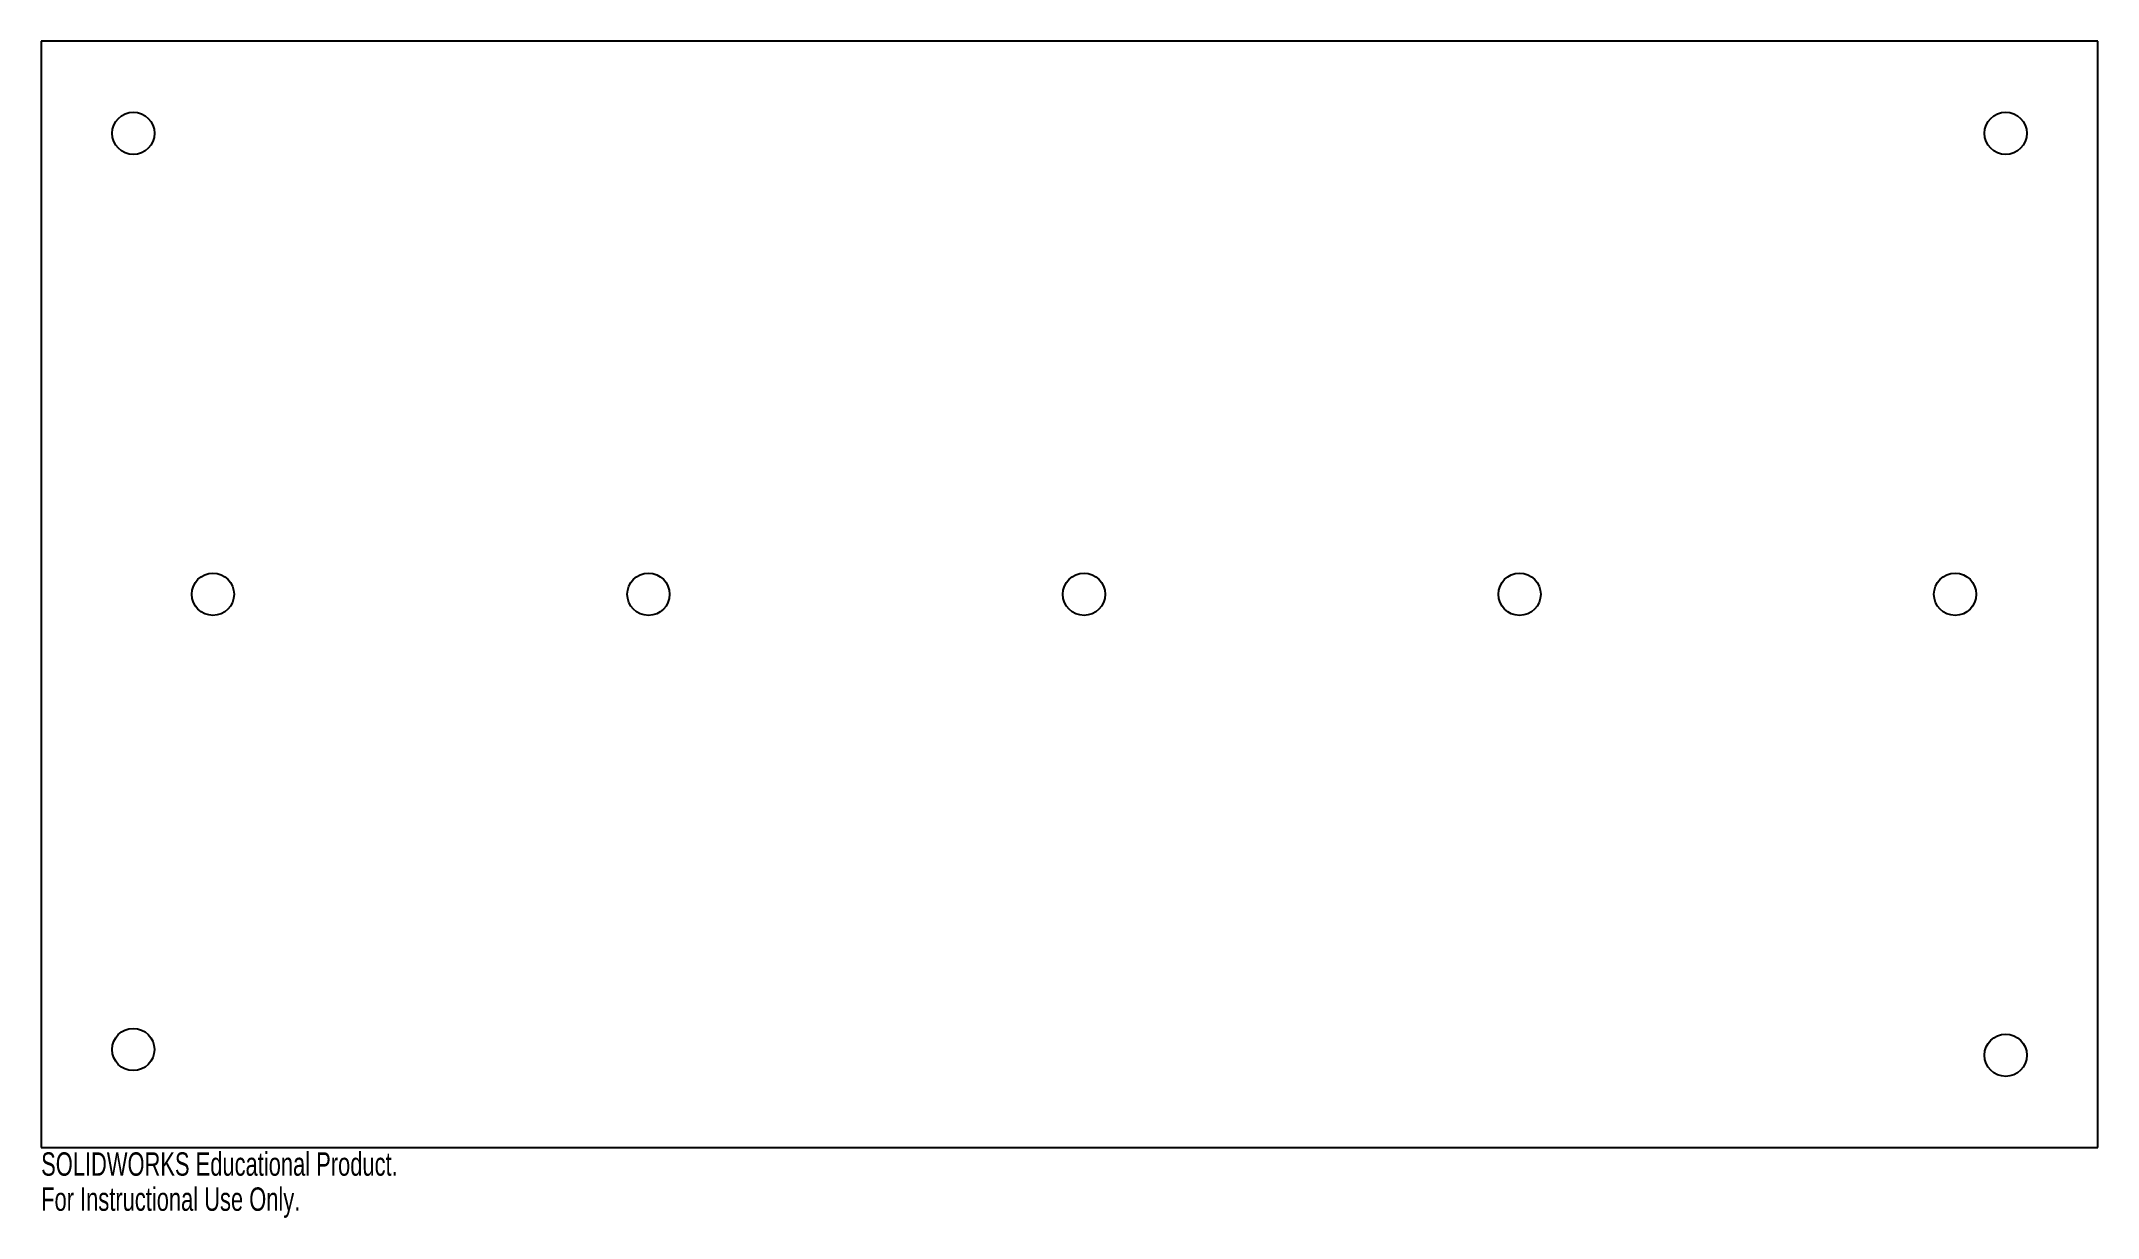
# Model space of a CAD drawing. Header units: millimetres. Extents: x 0 to 425, y -243 to 0.
import ezdxf

# ---------------------------------------------------------------- set-up
doc = ezdxf.new("R2010")
doc.units = ezdxf.units.MM
doc.styles.add('SLDTEXTSTYLE0', font='TXT', dxfattribs={"width": 0.7})

msp = doc.modelspace()

# ---------------------------------------------------------------- linework, layer by layer
at = {"color": 7, "linetype": 'Continuous', "lineweight": 25}
for p, q in [((0, 0), (0, -228.6)), ((425, 0), (0, 0)), ((425, -228.6), (425, 0)), ((0, -228.6), (425, -228.6))]:
    msp.add_line(p, q, dxfattribs=at)
for centre in [(19.05, -19.05), (405.95, -19.05), (35.5, -114.3), (125.5, -114.3), (215.5, -114.3), (305.5, -114.3), (395.5, -114.3), (19.03, -208.37), (405.95, -209.55)]:
    msp.add_circle(centre, 4.37, dxfattribs=at)

# ---------------------------------------------------------------- texts
at = {"color": 7, "linetype": 'Continuous', "char_height": 4.8336, "attachment_point": 1, "style": 'SLDTEXTSTYLE0'}
for s, insert in [('SOLIDWORKS Educational Product.', (0, -229.62)), ('For Instructional Use Only.', (0, -236.87))]:
    msp.add_mtext(s, dxfattribs=dict(at, insert=insert))

doc.saveas('drawing.dxf')
